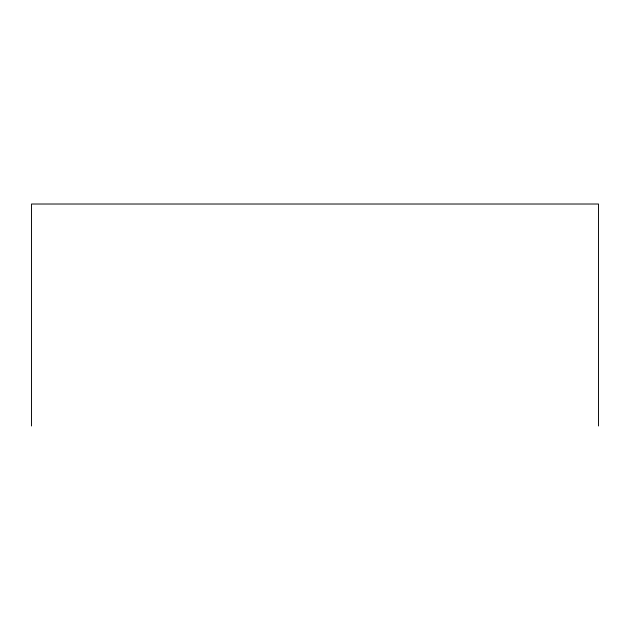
<?xml version="1.0" encoding="UTF-8"?>
<svg xmlns="http://www.w3.org/2000/svg" width="630" height="630" viewBox="0 0 630 630"><rect width="100%" height="100%" fill="white"/><g stroke="black" fill="none" stroke-linecap="round" stroke-linejoin="round"><path stroke-width="0.94" d="M598.5 425.982L598.5 204.018L31.5 204.018L31.5 425.982"/></g></svg>
